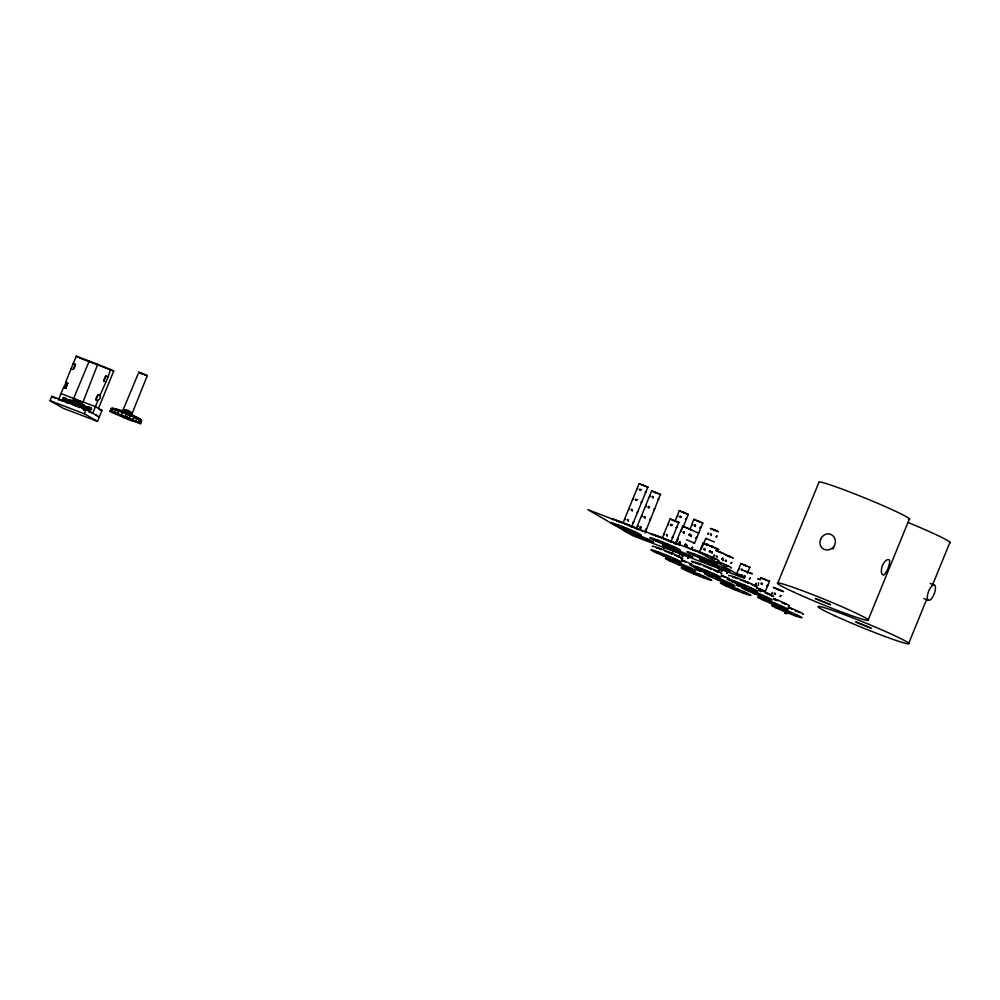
<?xml version="1.0" encoding="UTF-8"?>
<svg xmlns="http://www.w3.org/2000/svg" width="1000" height="1000" viewBox="0 0 1000 1000"><rect width="100%" height="100%" fill="white"/><g stroke="black" fill="none" stroke-linecap="round" stroke-linejoin="round"><path stroke-width="1.5" d="M628.362 519.938C625.725 518.625 628.263 520.7 628.438 521.3M699.15 564.6L698.462 563.725M717.3 556.362C714.562 554.9 717.412 557.3 717.1 557.55M704.412 543.413L703.775 543.5M747.087 572.487L747.763 571.3L747.562 572.562M705.85 544.475L707.225 543.8L706.488 545.125M722.588 560.475L723.25 559.125L722.975 560.55M83.238 406.825L80.787 405.887L80.9 405.025L73.275 402.163L80.288 405.075L77.25 403.587M130.525 414.45L129.312 418.025L140.638 423.6L141.65 420.75C133.512 414.575 121.438 409.513 111.287 408.4L110.013 411.138L112.05 412.475L129.262 419.938L140.638 423.6M629.513 508.837L628.737 509.812L629.5 508.488M637.938 526.413L637.812 525.675L637.537 527.1M677.15 541.525L677.038 540.775L676.55 541.413M681.275 531.413L681.15 530.675L680.6 531.512M739.513 568.612L739.087 569.5M741.9 575.413L741.725 574.663L741.513 576.1M649.525 496.562L650.125 495.35L650.15 496.5M755.612 584.487L756.2 583.275L756.225 584.425M671.5 525.562C671.15 521.95 669.112 527.337 672.562 524.875M775.288 594.4C775.812 590.775 772.337 595.562 775.45 594M833.275 549L833.737 546.9M632.438 510.037C630.612 507.8 631.512 511.012 632.45 511.062M667.525 535.237C665.588 532.975 666.838 536.287 667.387 536.225M711.462 534.5C709.663 532.25 710.5 535.45 711.475 535.525M742.438 569.812C740.95 567.263 741.1 571.087 742.3 570.462M131.588 415.763C134.512 411.775 122.587 406.912 121.938 411.9M67.138 402.863L68.263 400.363L69.562 400.863L70.075 399.888L81.975 404.613L97.737 364.325L113.725 371.037L98.475 408.413M81.613 404.538L82.475 401.712L95.412 406.65L101.975 410.438L97.513 421.388L63.113 408.25L50 400.662L51.788 396.3L86.175 409.425L99.3 417.013M624.612 519.438L625.237 518.4L625.2 519.538M676.475 541.613L676.513 542.312M73.463 403.038C70.713 400.337 79.488 402.65 77.588 404.6M125.55 413.862L125.938 412.8L130.15 414.438M73.112 401.562L72.725 402.625M85.562 407.587L84.438 410.075C87.888 407.175 82.875 407.725 84.35 405.775C82.875 404.25 81.213 406.538 83.438 406.887M125.938 412.8L125.625 413.85L125.85 412.812M73.037 401.575L72.825 402.7L75.125 403.438L75.537 402.425M82.287 406.325L82.6 405.275M131.488 412.638L131.3 415.562L147.312 375.55L138.525 372.113L141.188 373.438M65.062 399.15C68.5 399.2 63.625 405.438 66.675 399.8L63.8 397.5L61.55 400.725M80.95 404.338L81.75 401.712L61.025 393.512M85.638 407.15L83.987 406.375L84.3 405.325L81.725 404.338M72.938 402.7L73.425 401.987L69.95 400.475L69.275 401.112L72.938 402.7L73.362 401.625M82.575 405.175L82.188 406.238L82.825 405.238M125.85 413.913L126.175 412.863M65.225 399.237L65.375 398.1M73.075 402.85L73.138 401.662M82.537 406.463L82.863 405.412L82.925 406.65M84.15 406.463L84.3 405.325M73.412 402.8L73.763 401.75M85.65 406.312L85.213 407.312L82.875 406.413L83.225 405.363M129.838 414.837L130.675 412.25M80.025 404.025L80.887 401.413M65.612 399.438L66.487 398.638L66.125 399.663L62.812 397.975M641.988 516.512L641.875 515.562L641.538 517.075M646.112 506.413L646 505.462L645.55 507M708.5 533.513L707.763 534.275L708.525 532.962M772.487 592.975L771.75 593.737L772.5 592.425M73.913 402.975L74.275 401.938M83.375 406.587L83.737 405.55M134.575 417.812L134.412 416.6M117.325 410.887L117.688 409.862L118.95 410.4M129.662 411.8L128.75 414.35L127.537 413.837L128.525 411.312M140.125 423.125L140.712 419.263M140.113 423.638L141.2 419.7M78.913 403.6L79.837 401.025M139.525 422.788L140.538 419.95L138.575 418.35M89 412.038L89.675 408.162L87.375 407.425L87.6 408.413L91.55 409.562L89.675 408.162M138.6 422.275L139.275 418.45M65.425 402.212L66.363 399.65M85.288 406.875C82.3 412.55 87.537 406.463 83.987 406.375M677.938 539.538L677.962 538.638L677.5 540.175M758.5 582.737L758.475 583.638M136.163 421.075L136.988 417.325M74.5 403.188L74.887 402.163M117.85 410.812L118.238 409.787L116.75 409.425M127.312 414.438L127.7 413.4M84.637 409.575L85.412 406.938M127.375 414.762L127.762 413.75L129.675 414.513M133 419.625L134 415.962M641.275 527.087C638.175 529.412 640.925 523.987 640.913 528.438M645.425 516.912C642.163 519.225 645.15 513.938 645.138 518.462M683.375 555.538C680.425 558.1 682.8 552.438 682.85 556.512M705.05 548.975C701.963 550.962 704.638 546.15 704.95 550.538M712.237 551.925C709.15 553.913 711.825 549.113 712.138 553.5M745.25 576.087C742.138 578.4 744.887 572.987 744.875 577.438M762.487 583.45C759.25 586.15 762.087 580.337 761.938 584.5M83.263 409.562L84.262 407.025M77.675 403.125L78.675 400.562M83.5 409.65L84.513 407.125M84.588 407.05L85 406.037M127.938 414.688L128.35 413.663M58.338 400.087L63.537 387.362L65.788 388.288L67.337 384.5M65.6 382.312L67.85 383.237L65.6 382.312L71.2 368.575C74.675 373.375 76.862 357.137 73.963 368.25M71.2 368.575L76.275 356.138L97.737 364.325M65.788 388.288L63.9 387.562L65.963 382.512M65.425 388.088L67.487 383.038M89.213 361.075L72.65 400.875M97.513 421.388L84.388 413.8L86.175 409.425M96.037 399.775L98.1 394.725C106.037 397.713 90.388 405.875 98.1 394.725M103.7 380.988L105.763 375.938L108.012 376.875L105.95 381.925L103.7 380.988L105.763 375.938M97.925 400.5L92.737 413.225L89.038 411.637M99.987 395.438L105.95 381.925M110.675 369.263L108.012 376.875M95.65 414.913L97.088 415.737M138.212 373.738L123.263 409.5M623.375 522.087L639.113 483.55L647.875 487.05L631.475 527.137M636.538 527.938L651.7 490.812L660.45 494.312L645.025 532.987M662.588 537.212L670.088 518.85L678.838 522.362L670.7 542.238M663.575 549.2L664.737 546.35M675.2 520.7L679.312 510.662L688.337 514.35L683.1 527.175M675.738 543.075L682.675 526.125L691.7 529.812L690.7 529.625M671.675 554.25L673.8 549.975M693.575 542.975L694.575 543.162L702.812 522.962L693.787 519.275L690.013 529.438M699.15 552.675L703.1 543.013L711.287 546.213L712.075 547.562M702.2 547.038L705.775 538.325L714.425 542.013M737.55 574.175L736.712 573.7L740.875 563.525L749.9 567.212L747.537 572.987M765.413 591.35L756.35 587.725L765.375 591.413L769.538 581.25L760.475 577.625L764.275 579.438M777.6 583.55L818.838 482.512A49.188 2.75 22.2 0 1 865.5 498.237A49.188 2.75 22.2 0 1 909.112 519.4M868.238 619.812L909.463 518.775M908.763 643.238L926.438 599.938M932.325 585.5L950 542.2M110.013 411.138L125.35 416.388L126.788 412.9M83.737 409.75L84.787 407.225M121.388 414.8L123.05 411.413M83.963 409.85L85.037 407.337M127.338 410.825L126.275 413.325L125.05 412.837L126.175 410.375M76.413 402.612L77.487 400.075M648.95 508.275C649.812 503.862 645.875 508.925 649.538 507.013M684.05 533.488C685.113 529.312 680.913 533.763 684.412 532.3M75.75 403.7L76.188 402.7M128.575 414.938L129.012 413.938M136.412 418.55L136.85 417.537L138 418.05L138.763 418.475L138.25 419.438M84.162 409.938L85.262 407.438M85.538 409.95C85.1 407.638 91.337 407.038 87.975 408.05L86.275 407.4M117.688 413.4L119.575 410.087M136.475 418.875L136.912 417.887L138.763 418.475M85.738 410.025L87.025 407.6M114.513 412.262L116.575 409.025M679.513 554.575L679.513 555.638M86.112 410.125L87.188 407.6L85.913 410.087M62.475 401.25L64.675 397.987L66.963 399.113M67.188 402.912L68.263 400.363M112.075 411.488L114.275 408.288M75.2 402.088L76.35 399.6M110.538 411.1L112.825 407.925M76.812 402.962L76.35 403.963L77.5 404.525L78.1 403.625M137 418.8L137.463 417.812M68.55 400.65L69.025 399.663C72.838 401.112 65.662 400.462 68.312 400.425M633.538 499.137L632.863 499.712L633.475 498.188M664.5 534.45L663.8 534.963L664.538 533.575M76.85 404.188L77.337 403.2M74.125 401.613L75.338 399.15M125.138 409.988L123.925 412.425L122.338 411.9M86.85 407.062L86.363 408.05L87.487 407.25M69.05 400.825L69.538 399.85M77.25 404.387L77.75 403.4M86.962 408.137L87.212 407.013M77.275 404.55L78.025 403.638L77.5 404.525M86.737 408.162L87.238 407.2M69.438 400.95L69.938 399.975M87.975 408.05L88.863 407.2M88.488 408.1L89 407.125L91.125 408.525M73.25 401.2L74.525 398.75M123.012 412.1L124.262 409.688M70.263 400.025L69.662 401L70.075 399.888M88.575 408.137L89.188 407.25M89.1 407.262L88.362 408.175M130.4 415.838L130.562 414.637M122.238 412.1L123.637 409.5M121.975 411.838L123.3 409.438M648.15 487.238L646.275 486.737M660.725 494.5L658.863 494.012M679.112 522.537L675.05 521.213M688.3 514.412L686.475 513.862M702.788 523.025L701.812 522.762M698.662 533.125L688.787 528.938M708.175 556.362L707.375 555.812M711.237 569.425L710.438 568.875M736.712 573.7L741.975 575.513M749.9 567.212L748.9 567.025M748.375 583.475L747.562 582.925M769.5 581.312L767.663 580.763M672.525 537.337C673.713 536.4 671.513 539.625 672.525 536.35M712.375 547.5L712.775 546.112L711.75 546.7M668.538 524.538L667.962 524.913L668.662 523.475M701.55 548.7L700.962 549.075L701.525 547.55M718.975 570.525L719.075 569.225L718.512 570.737M637.45 489.387L637.762 488.45M653.112 498.088C654.025 493.95 649.987 498.537 653.438 497M695.212 526.538L695.537 525.45M676.5 527.388L676.75 526.425M691.413 535.55C688.075 537.25 691.737 532.4 691.188 536.538M726.5 560.763C723.238 562.65 726.712 557.55 726.2 561.512M677.525 516.625L677.962 515.562M640.55 490.475C640.462 486.575 637.987 491.938 641.587 489.562M636.425 500.588C636.312 496.637 633.825 502.075 637.463 499.663M680.75 517.587C680.925 513.513 677.962 519.113 681.425 516.663M680.512 542.325C676.975 544.237 680.512 539.2 680.125 543.538M687.5 545.562C684.1 547.775 687.3 542.375 686.975 546.413M758.525 583.95L758.288 585.487M111.287 408.4L130.412 415.225L141.125 420.788M132.287 413.188L131.325 412.925M114.963 413.375L116.688 414.113M124.6 417.738L123.8 417.463M134.637 420.988C132.312 419.9 137.35 421.95 134.875 421.075M132.262 420.613L133.075 420.875M616.312 525.15L615.413 524.85L617.425 525.65M636.35 532.9L634.338 532.075L636.35 532.888M628 532.112L630.013 532.925L628 532.125M655.738 540.462L656.65 540.763M670.85 548.038L668.838 547.212L670.837 548.05M676.162 551.337L677.062 551.65M699.613 557.6L701.625 558.413L699.613 557.612M655.612 551.95L657.625 552.762L655.675 552M674.025 559.688L674.925 559.987M681.175 564.188L683.188 565L681.175 564.2M698.462 567.875L696.45 567.062L698.45 567.888M704.675 571.487L703.775 571.175M714.062 575.087L713.238 574.8M711.325 576.487L709.312 575.662L711.312 576.5M720.4 579.288L722.4 580.1L720.387 579.3M743.05 584.725L745.05 585.562M726.625 582.888L727.513 583.188M750.075 590.55L748.062 589.725L750.062 590.562M748.45 590.538L746.45 589.712L748.45 590.55M765.375 596.95L766.275 597.25M779.862 608.288L777.913 607.525L779.925 608.325M784.137 611.112L785.037 611.413M784.675 612.875L785.575 613.188M796.325 615.25L797.225 615.562M795.6 615.55L794.712 615.237M682.225 528.612L681.488 530M773.413 598.638L778.05 600.475M717.925 531.712C721.087 532.05 704.525 525.9 712.525 529.6M723.7 553.787L724.712 553.975L715.675 550.288L720.638 552.638M744.975 585.55L743.037 584.738M627.137 524.487L626.775 524.538M634.587 527.962L636.1 528.5M719.688 562.612L720.413 562.788L718.5 561.862M723.913 564.525L723.55 564.575M681.413 560.087L686.15 562.087L682.387 560.7M697.312 569.538L701.95 571.462M701.725 571.487L699.55 570.688M765.612 592.85L767.125 593.387M769.625 594.675L770.35 594.85L767.788 593.65M736.525 584.637L741.175 586.562M781.9 602.425L781.538 602.475M791.637 608.85L792.35 609.025L788.538 607.337M795.462 610.625L797.638 611.425M120.738 411.075L121.45 411.25L120.688 410.825M136.425 418.288L137.137 418.462L136.375 418.038M686.513 539.725L694.575 543.162M731.925 557.775C738.263 559.65 720.7 552.463 726.375 555.513M700.15 552.863L702.062 553.55M703.213 565.925L705.125 566.613M740.35 579.975L742.262 580.662M621.3 522.575L619.513 521.9M666.35 539.587L670.7 541.462L666.4 539.837M655.275 535.962L656.4 536.388M703.487 553.638L707.825 555.525L705.325 554.675M692.4 550.025L693.525 550.438M711.85 557.438L710.688 557.062L711.375 557.5M714.438 558.763L715.675 559.125L712.45 557.663M667.325 551.6L671.675 553.475L669.825 552.888M656.25 547.975L657.375 548.387M675.688 555.388L674.538 555.013L675.212 555.45M678.275 556.725L679.513 557.087L678.75 556.65M706.55 566.7L710.888 568.575L708.388 567.725M695.462 563.075L696.587 563.5M714.912 570.487L713.75 570.125L714.438 570.562M743.675 580.75L748.025 582.638L745.525 581.788M717.5 571.825L718.737 572.188L715.512 570.725M732.6 577.137L733.725 577.55M752.038 584.55L751.162 584.412M754.625 585.875L755.863 586.237L752.65 584.775M689.65 563.812L691.425 564.487M740.55 586.475L738.775 585.8M777.688 600.525L773.438 598.725M799.475 612.463L798.35 612.038M116.013 409.55L115.125 409.425M144.4 374.688L146.35 375.188M73.288 404.938L75.225 405.675M699.9 522.075L700.95 522.475M716.012 531.025L717.062 531.413M709.212 545.825L711.125 546.512C708.7 544.6 724.85 551.812 716.4 548.775M721.787 553.088L722.837 553.488M729.525 556.613L728.5 556.15L729.188 556.375M624.663 524L625.712 524.4M663.875 539.113L664.925 539.5M749.412 572.938L752.325 573.812L743.538 570.375M760.65 579.675L757.775 578.737L759.388 579.675M664.862 551.112L665.9 551.512M144.675 374.862L147.312 375.55M627.65 524.675L631.475 526.362L629.637 525.775M658.012 536.388L656.175 535.8L657.463 536.462M695.15 550.438L693.3 549.85L694.6 550.525M616.575 521.05L617.837 521.538M660 537.5L658.737 537M697.125 551.55L695.212 550.788M638.088 529.612L636.825 529.125M724.425 564.7L728.25 566.4L726.413 565.812M658.988 548.4L657.225 547.8L658.438 548.475M660.975 549.5L659.712 549.012M700.188 564.612L698.275 563.85M721.55 575.5L725.375 577.188L721.6 575.812M758.675 589.55L762.5 591.25L760.662 590.65M769.112 594.487L767.188 593.725M782.425 602.612L786.25 604.3L784.4 603.713M134.938 416.775L136.85 417.537M80.9 405.025L83.225 405.913M930.1 583.413L934.475 585.087A8.2 3.075 -69.1 0 1 932.175 597.8A8.2 3.075 -69.1 0 1 927.5 595.1A8.2 3.075 -69.1 0 1 934.475 585.087M923.925 598.575L928.288 600.237M79.338 357.9L113.725 371.037M73.263 363.525L75.512 364.462M98.45 394.925L100.35 395.65M133.938 420.662L135.638 421.312M99.113 409.35L101.975 410.438M50 400.662L84.388 413.8M644.075 485.9L645.225 486.35M656.112 492.612C654.175 491.962 658.325 493.462 656.275 492.775M657.812 493.625L653.312 491.75M683.737 512.45C681.787 511.8 685.938 513.3 683.888 512.612M685.425 513.462L681.938 512.038M698.213 521.062C696.175 520.375 700.413 521.912 698.363 521.225M687.087 527.925C685.225 527.3 689.262 528.763 687.237 528.088M707.513 544.812C705.575 544.15 709.725 545.662 707.675 544.963M714.513 547.688L715.537 548.15L714.862 547.925M720.1 552.075C718.075 551.4 722.3 552.925 720.25 552.238M729.725 556.938L730.875 557.388M745.825 565.887L746.988 566.337M747.712 571.925C745.775 571.275 749.912 572.762 747.862 572.075M764.925 579.35L764.25 579.125L765.312 579.513M765.462 579.913L766.612 580.375M694.287 554.312C691.712 553.45 697.188 555.438 694.5 554.525M703.75 557.925C701.025 557 706.7 559.075 703.962 558.138M657.163 540.25C654.475 539.35 660.062 541.388 657.362 540.475M666.625 543.875C664.038 543 669.55 545.013 666.825 544.087M617.938 525.15C615.25 524.25 620.837 526.275 618.138 525.363M627.4 528.763C624.812 527.9 630.337 529.9 627.6 528.975M692.675 554.3C689.95 553.375 695.625 555.45 692.875 554.513M655.537 540.25L654.688 540L656.587 540.712M778.3 589.475L778.062 589.475M778.45 589.637L779.125 589.862L778.5 589.562M778.838 590.037C795.3 596.013 761.875 582.35 777.65 589.55M724.175 568.8C721.6 567.938 727.075 569.925 724.375 569.012M687.038 554.75C684.325 553.825 690 555.9 687.25 554.963M722.562 568.787C719.975 567.925 725.5 569.925 722.763 569M713.1 565.175C710.387 564.25 716.012 566.312 713.3 565.388M675.962 551.125L675.062 550.812L677.075 551.638M685.425 554.738C682.85 553.875 688.325 555.862 685.625 554.95M646.2 539.637C643.637 538.775 649.112 540.763 646.413 539.85M751.787 588.638C749.212 587.775 754.688 589.775 752 588.85M714.663 574.587C711.95 573.663 717.575 575.725 714.862 574.8M750.175 588.638C747.45 587.7 753.125 589.775 750.375 588.85M703.575 570.962L702.675 570.662L704.688 571.475M713.037 574.575L712.2 574.325L714.15 575.087M673.825 559.475L672.975 559.225L674.862 559.95M766.475 597.463L767.375 597.775L765.362 596.962M729.137 583.2C726.562 582.337 732.038 584.325 729.338 583.413M764.65 597.25C761.938 596.325 767.575 598.387 764.85 597.463M688.3 568.088C685.575 567.163 691.25 569.237 688.5 568.3M718.05 579.575C715.487 578.713 720.962 580.712 718.263 579.788M727.725 583.413L728.625 583.713L726.612 582.9M743.413 592.65C740.7 591.725 746.35 593.775 743.625 592.863M796.125 615.037L795.225 614.725L797.237 615.55M794.5 615.025L793.612 614.712L795.612 615.538M785.25 611.625L786.15 611.925L784.2 611.163M785.775 613.4L786.675 613.713L784.725 612.938M123.612 417.262L122.85 417.038L124.612 417.725M133.262 421.075L134.062 421.35L132.312 420.65M713.825 558.538L712.513 558M676.7 544.487L675.387 543.95M736.712 578.425L735.413 577.9M716.888 571.6L715.575 571.062M676.3 555.612L678.225 556.413M677.675 556.487L676.363 555.962M790.512 608.438L788.587 607.638M795.362 611.163L796.012 611.425M118.238 409.787L120.162 410.588M136.912 417.887L134.462 416.85M78.175 404.85L80.787 405.887M774.788 599.625L773.737 599.188L777.125 600.6M736.6 585.138L737.65 585.562M697.375 570.037L698.438 570.462M142.587 373.963L143.512 374.338L142.325 373.925M643.737 485.425L642.862 485.112L643.925 485.5M698.75 521.625L693.75 519.338M713.662 530.087L714.85 530.575M674.513 520.65L675.337 521.038L674.463 520.725M686.438 528L687.625 528.488M706.862 544.888L708.05 545.375M714.05 547.837L715.238 548.325M703.213 554L704.412 554.487M747.062 572L748.25 572.487M666.087 539.95L667.275 540.438M743.413 581.112L744.6 581.6M706.275 567.062L707.475 567.55M667.062 551.962L668.25 552.45M736.663 585.125L737.85 585.612M697.438 570.025L698.625 570.513M695.8 550.7L697.6 551.475M658.675 536.65L660.462 537.425M628.975 525.513L627.712 524.975M636.763 528.763L638.55 529.538M725.75 565.55L724.488 565.013M752.712 585.112L753.363 585.388M659.65 548.663L661.45 549.438M669.175 552.625L667.375 551.85M760 590.4L758.737 589.862M783.75 603.45L782.475 602.913M117.275 410.037L118.537 410.575M134.575 417.262L135.238 417.537M125.35 416.388L129.312 418.025M758.888 590.163L759.912 590.6M721.75 576.112L722.775 576.55M682.537 561.013L683.562 561.45M788.737 607.95L789.762 608.375M76.287 406.1L77.3 406.538M641.75 484.925L642.887 485.412M673.863 520.725L671.712 519.788M727.387 555.962L728.525 556.45M743.5 564.913L744.638 565.4M616.587 525.25L617.362 525.612M704.675 554.4L703.525 553.888M677.25 544.4L673.475 543.025L674.237 543.45M618.862 521.625L616.95 520.7L621.663 522.525M744.875 581.512L743.312 580.8M707.738 567.463L706.587 566.95M690.837 564.575L689.7 564.062M738.112 585.525L736.562 584.812M798.288 611.7L800.1 612.55M797.05 611.512L795.487 610.8M698.9 570.425L697.337 569.712M141.688 373.587L139.787 372.688M685.3 527.513L682.638 526.188M711.9 546.9L712.913 547.35M704.712 543.95L705.725 544.4M745.925 571.512L744.1 570.675M705.55 554.975L706.562 555.425M718.125 562.25L720.788 563.575M668.413 540.925L669.425 541.375M629.188 525.812L631.025 526.663M745.738 582.087L746.75 582.537M708.612 568.038L709.625 568.488M760.013 591.2L761.025 591.663M669.388 552.925L670.4 553.387M738.988 586.1L740 586.55M699.762 571L700.775 571.45M635.55 528.587L634.612 528.138M737.8 578.587L733.5 576.962L734.262 577.388M766.575 593.462L765.375 592.875M700.662 564.538L696.45 562.9L697.663 563.575M127.15 413.488L125.95 412.9M74.338 402.238L73.4 401.8M78.587 407.125L79.488 407.575M640.738 484.475L639.075 483.612M680.925 511.587L679.275 510.725M742.487 564.462L740.837 563.587M146.325 375.163L139.75 372.663M652.5 491.362L651.663 490.875M670.888 519.4L670.05 518.913M706.575 538.862L705.738 538.387M703.9 543.562L703.062 543.075M670.238 541.763L671.075 542.25M63.8 397.5L64.675 397.987M76.275 356.138L78.312 357.312M51.788 396.3L55.725 398.562M739.5 568.263L738.7 569.525M91.137 408.038L91.562 409.062L90.575 407.725L89.975 412.163M140.15 418.95L140.538 419.95M59.975 400.325A16.812 0.938 22.2 0 1 60.512 400.275M62.075 400.662A16.812 0.938 22.2 0 1 79.588 407.325M83.35 408.95A16.812 0.938 22.2 0 1 86.562 410.425M60.95 400.387A16.538 0.925 22.2 0 1 69.912 402.85A16.538 0.925 22.2 0 1 89.025 411.05M688.5 548.312A16.4 0.912 22.2 0 1 705.688 554.325A16.4 0.912 22.2 0 1 718.337 560.7M612.65 519.612A16.4 0.912 22.2 0 1 625.375 523.55A16.4 0.912 22.2 0 1 642.513 531.5M651.875 534.725A16.4 0.912 22.2 0 1 660.763 537.163A16.4 0.912 22.2 0 1 679.712 545.288M717.6 561.325A16.4 0.912 22.2 0 1 730.913 567.975M652.85 546.725A16.4 0.912 22.2 0 1 669.525 552.275A16.4 0.912 22.2 0 1 680.662 558.275M729.2 575.887A16.4 0.912 22.2 0 1 738.088 578.337A16.4 0.912 22.2 0 1 757.038 586.462M693.575 562.688A16.4 0.912 22.2 0 1 704.788 565.775A16.4 0.912 22.2 0 1 721.4 573.763M682.025 560.075A16.4 0.912 22.2 0 1 691.787 564.275M721.25 575.175A16.4 0.912 22.2 0 1 728.838 578.4M758.375 589.237A16.4 0.912 22.2 0 1 771.488 596.05M695.288 568.475A16.4 0.912 22.2 0 1 705.512 572.75M737.15 584.637A16.4 0.912 22.2 0 1 741.075 586.263M751.787 591.325A16.4 0.912 22.2 0 1 752.3 591.788M774.275 598.688A16.4 0.912 22.2 0 1 788.913 605.875M908.037 522.475A49.188 2.75 22.2 0 1 949.65 542.825M788.225 607.013A16.4 0.912 22.2 0 1 802.862 614.212M695.413 525.138C694.2 528.188 693.3 522.8 695.413 525.138M722.262 570.55C720.925 573.525 720.25 568.2 722.262 570.55M121.312 415.7L129.338 419.038L121.312 415.7M621.875 527.2L629.9 530.538L621.875 527.2M634.45 534.475L642.475 537.8L634.45 534.475M661.087 542.3L669.112 545.638L661.087 542.3M662.062 554.312L670.088 557.65L662.062 554.312M673.675 549.575L681.7 552.913L673.675 549.575M676.55 562.925L684.575 566.263L676.55 562.925M692.438 572.375L700.475 575.712L692.438 572.375M698.225 556.35L706.25 559.688L698.225 556.35M701.287 569.412L709.312 572.75L701.287 569.412M710.8 563.625L718.825 566.962L710.8 563.625M715.763 578.025L723.787 581.362L715.763 578.025M731.663 587.475L739.688 590.812L731.663 587.475M738.413 583.462L746.438 586.8L738.413 583.462M752.9 592.075L760.925 595.413L752.9 592.075M768.8 601.538L776.825 604.862L768.8 601.538M782.75 609.862L790.775 613.2L782.75 609.862M632.975 522.625L633.787 521.712L632.975 522.625M637.1 512.513L637.875 511.55L637.1 512.513M641.213 502.413L642 501.45L641.213 502.413M645.337 492.312L646.15 491.4L645.337 492.312M645.55 529.888L646.363 528.975L645.55 529.888M649.675 519.788L650.45 518.825L649.675 519.788M653.8 509.688L654.575 508.713L653.8 509.688M657.925 499.588L658.737 498.675L657.925 499.588M676.312 527.625L677.087 526.65L676.312 527.625M685.537 519.425L686.312 518.45L685.537 519.425M684.775 545L685.588 544.087L684.775 545M687.65 558.35L688.425 557.375L687.65 558.35M688.9 534.888L689.712 533.975L688.9 534.888M692.438 524.175L691.625 525.275L692.438 524.175M691.762 548.237L692.55 547.275L691.762 548.237M695.888 538.138L696.7 537.225L695.888 538.138M700.013 528.038L700.788 527.062L700.013 528.038M709.325 551.775L710.1 550.812L709.325 551.775M714.338 555.188L713.512 556.287L714.338 555.188M716.125 536.987L716.9 536.013L716.125 536.987M721.9 559.05L722.712 558.138L721.9 559.05M726.862 573.45L727.675 572.537L726.862 573.45M730.987 563.35L731.762 562.375L730.987 563.35M749.513 578.888L750.337 577.975L749.513 578.888M766.725 586.325L767.513 585.363L766.725 586.325M780.1 596.45L780.913 595.538L780.1 596.45M130.825 414.787L130.312 415.763L130.838 414.875M815.425 598.55L830.475 604.7L815.425 598.55M855.962 621.987L871 628.125L855.962 621.987M116.65 413.4L118.375 414.137L116.775 413.438M126.112 417.013L127.837 417.75L126.112 417.013M713.7 529.788L715.138 530.4L713.8 529.825M623.337 528.45L625.262 529.275L623.337 528.45M632.8 532.062L634.738 532.875L632.8 532.062M629.7 532.125L631.625 532.938L629.7 532.125M639.163 535.737L641.087 536.55L639.163 535.737M635.925 535.725L637.85 536.538L635.925 535.725M647 539.35L648.938 540.15L647 539.35M662.562 543.562L664.488 544.375L662.562 543.562M673.637 547.175L675.562 548L673.637 547.175M672.025 547.175L673.95 547.975L672.025 547.175M667.3 547.225L669.225 548.025L667.3 547.225M678.375 550.85L680.3 551.663L678.375 550.85M744.675 565.1L746.112 565.712L744.675 565.1M710.775 561.237L712.7 562.038L710.775 561.237M709.15 561.225L711.087 562.025L709.3 561.263M657.312 551.975L659.237 552.788L657.312 551.975M706.05 561.287L707.975 562.087L706.05 561.287M704.425 561.275L706.35 562.1L704.425 561.275M666.775 555.588L668.7 556.4L666.775 555.588M715.512 564.9L717.438 565.712L715.512 564.9M663.538 555.562L665.462 556.375L663.538 555.562M674.613 559.188L676.55 560L674.762 559.225M671.787 560.588L673.713 561.4L671.787 560.588M670.175 560.575L672.1 561.375L670.175 560.575M694.912 567.062L696.838 567.888L694.912 567.062M678.012 564.175L679.938 565L678.012 564.175M705.987 570.688L707.913 571.512L705.987 570.688M689.1 567.8L691.025 568.625L689.1 567.8M687.688 570.037L689.613 570.85L687.688 570.037M686.075 570.025L688 570.837L686.075 570.025M711.012 575.688L712.938 576.5L711.012 575.688M697.15 573.65L699.075 574.462L697.15 573.65M693.913 573.638L695.85 574.438L693.913 573.638M733.662 581.125L735.588 581.95L733.662 581.125M732.05 581.112L733.975 581.925L732.05 581.112M705 577.25L706.912 578.075L705 577.25M703.375 577.25L705.3 578.062L703.375 577.25M739.887 584.725L741.812 585.538L739.887 584.725M760.188 589.237L761.637 589.837L760.188 589.237M726.912 585.138L728.838 585.962L726.912 585.138M725.288 585.125L727.225 585.938L725.288 585.125M736.375 588.75L738.3 589.562L736.375 588.75M733.138 588.737L735.062 589.538L733.138 588.737M757.6 593.35L759.525 594.175L757.6 593.35M754.362 593.337L756.287 594.15L754.362 593.337M744.212 592.362L746.15 593.162L744.212 592.362M764.038 599.188L765.975 600L764.038 599.188M762.425 599.188L764.35 600L762.562 599.225M773.5 602.8L775.425 603.625L773.5 602.8M770.263 602.788L772.2 603.6L770.263 602.788M781.35 606.413L783.275 607.212L781.35 606.413M779.725 606.4L781.65 607.225L779.725 606.4M776.375 607.513L778.312 608.312L776.375 607.513M787.463 611.138L789.388 611.938L787.463 611.138M699.362 552.25L587.888 509.675L633.1 535.812L744.575 578.375L699.362 552.25M691.488 554.35A16.4 0.912 22.2 0 0 716.9 564.237A16.4 0.912 22.2 0 0 698.325 555.475A16.4 0.912 22.2 0 0 691.488 554.35M615.125 525.188A16.4 0.912 22.2 0 0 640.537 535.087A16.4 0.912 22.2 0 0 621.975 526.325A16.4 0.912 22.2 0 0 615.125 525.188M654.35 540.3A16.4 0.912 22.2 0 0 679.762 550.188A16.4 0.912 22.2 0 0 661.2 541.425A16.4 0.912 22.2 0 0 654.35 540.3M666.925 547.562A16.4 0.912 22.2 0 0 692.337 557.463A16.4 0.912 22.2 0 0 673.775 548.7A16.4 0.912 22.2 0 0 666.925 547.562M627.712 532.463A16.4 0.912 22.2 0 0 653.125 542.35A16.4 0.912 22.2 0 0 634.562 533.6A16.4 0.912 22.2 0 0 627.712 532.463M704.062 561.613A16.4 0.912 22.2 0 0 729.475 571.512A16.4 0.912 22.2 0 0 710.913 562.75A16.4 0.912 22.2 0 0 704.062 561.613M655.325 552.3A16.4 0.912 22.2 0 0 680.738 562.2A16.4 0.912 22.2 0 0 662.175 553.438A16.4 0.912 22.2 0 0 655.325 552.3M731.675 581.462A16.4 0.912 22.2 0 0 757.087 591.35A16.4 0.912 22.2 0 0 738.525 582.587A16.4 0.912 22.2 0 0 731.675 581.462M694.55 567.413A16.4 0.912 22.2 0 0 719.963 577.3A16.4 0.912 22.2 0 0 701.388 568.538A16.4 0.912 22.2 0 0 694.55 567.413M669.8 560.913A16.4 0.912 22.2 0 0 695.212 570.812A16.4 0.912 22.2 0 0 676.65 562.05A16.4 0.912 22.2 0 0 669.8 560.913M709.025 576.025A16.4 0.912 22.2 0 0 734.438 585.913A16.4 0.912 22.2 0 0 715.875 577.15A16.4 0.912 22.2 0 0 709.025 576.025M746.15 590.075A16.4 0.912 22.2 0 0 771.562 599.963A16.4 0.912 22.2 0 0 753 591.2A16.4 0.912 22.2 0 0 746.15 590.075M685.7 570.363A16.4 0.912 22.2 0 0 711.112 580.262A16.4 0.912 22.2 0 0 692.55 571.5A16.4 0.912 22.2 0 0 685.7 570.363M794.125 592.275A49.188 2.75 22.2 0 0 867.875 620.438A49.188 2.75 22.2 0 0 806.75 592.337A49.188 2.75 22.2 0 0 794.125 592.275M882.475 565.5A8.225 4.05 -69.6 0 0 883.012 575.025A8.225 2.075 -68.6 0 0 887.875 568.625A8.225 2.075 -68.6 0 0 889.212 559.825A8.225 4.05 -69.6 0 0 882.475 565.5M820.6 539.3A8.225 7.138 -62.2 0 0 824.262 549.412A8.225 7.95 -55.7 0 0 834.825 544.738A8.225 7.95 -55.7 0 0 830.462 534.212A8.225 7.138 -62.2 0 0 820.6 539.3M724.925 585.475A16.4 0.912 22.2 0 0 750.337 595.363A16.4 0.912 22.2 0 0 731.775 586.6A16.4 0.912 22.2 0 0 724.925 585.475M762.05 599.525A16.4 0.912 22.2 0 0 787.463 609.412A16.4 0.912 22.2 0 0 768.9 600.662A16.4 0.912 22.2 0 0 762.05 599.525M834.663 615.7A49.188 2.75 22.2 0 0 908.413 643.863A49.188 2.75 22.2 0 0 847.275 615.763A49.188 2.75 22.2 0 0 834.663 615.7M776.012 607.85A16.4 0.912 22.2 0 0 801.425 617.75A16.4 0.912 22.2 0 0 782.862 608.987A16.4 0.912 22.2 0 0 776.012 607.85"/></g></svg>
